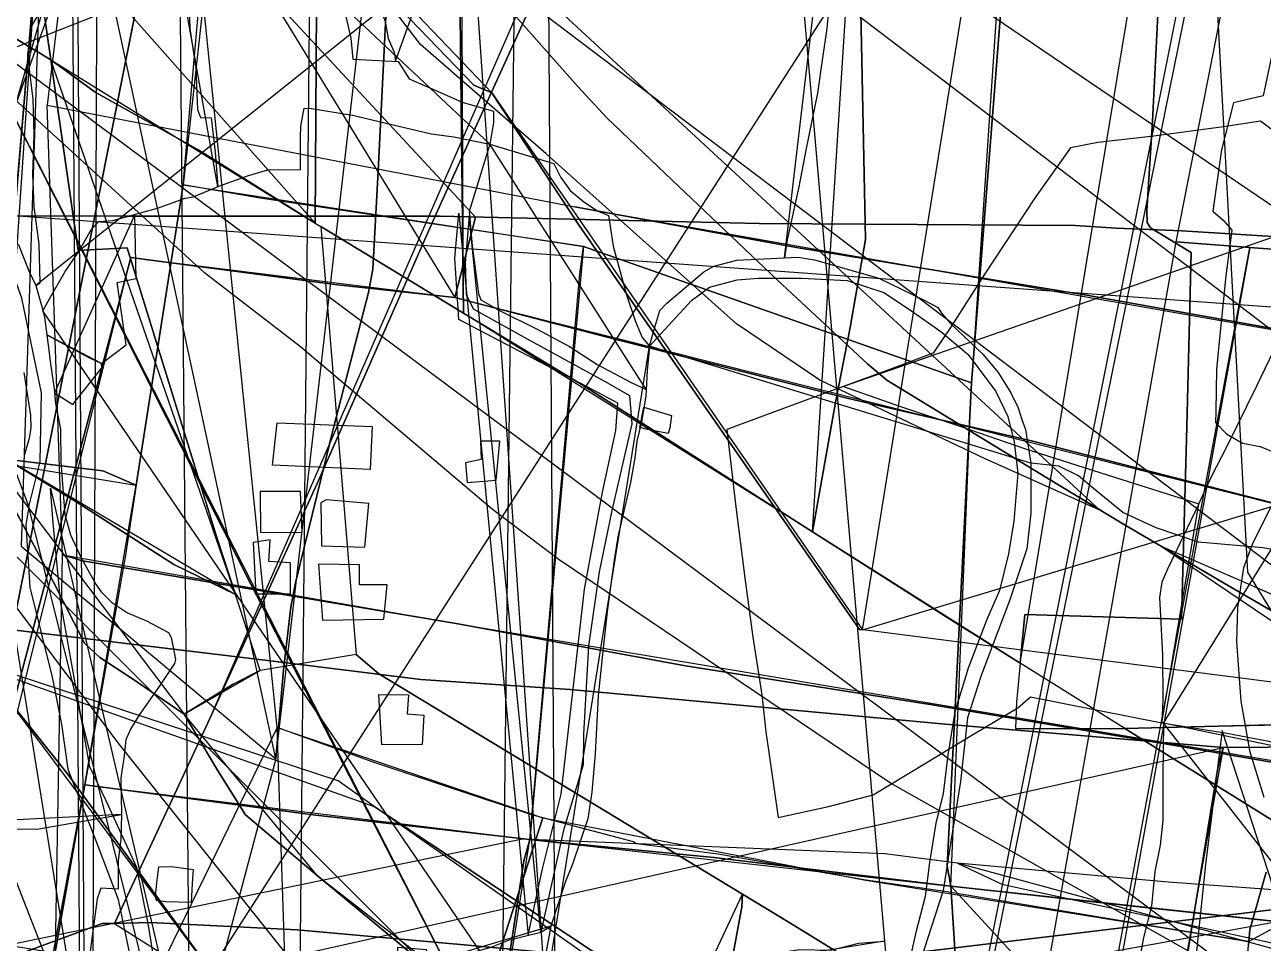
# Model space of a CAD drawing. Extents: x -6790 to 12600, y -1098 to 2171.
# Drawn here: x 68.4 to 160.3, y 498.4 to 566.5 of the extents above; entities that cross this region are included whole.
import ezdxf

# ---------------------------------------------------------------- set-up
doc = ezdxf.new("R2010")
doc.units = 0

msp = doc.modelspace()

# ---------------------------------------------------------------- linework, layer by layer
for points in [[(512.136, 280.615), (448.563, 287.803), (344.256, 372.979), (267.002, 377.504), (237.609, 399.76), (235.722, 401.947), (199.06, 461.44), (175.363, 499.307), (159.143, 525.878), (153.972, 622.113), (242.746, 662.943), (450.741, 620.082), (468.205, 616.512), (512.824, 619.789), (512.136, 280.615)], [(106.837, 634.008), (110.305, 95.456), (826.135, 101.618), (106.837, 634.008)], [(60.936, 463.328), (66.153, 582.946), (166.82, 628.045), (169.155, 628.397), (157.917, 571.286), (153.805, 550.386), (141.536, 480.899), (137.891, 481.045), (137.011, 481.127), (106.093, 484.032), (103.201, 484.193), (101.853, 484.205), (95.432, 484.823), (92.997, 485.091), (91.186, 484.586), (66.69, 489.247), (63.878, 477.034), (60.936, 463.328)], [(60.936, 463.328), (66.153, 582.946), (166.82, 628.045), (60.936, 463.328)], [(166.82, 628.045), (154.697, 571.609), (139.581, 495.979), (137.011, 481.127), (166.82, 628.045)], [(75.07, 499.828), (81.999, 514.706), (90.101, 532.461), (98.926, 552.457), (108.338, 573.143), (108.056, 574.505), (108.455, 601.718), (108.581, 608.2), (108.718, 624.207), (72.467, 609.599), (70.469, 585.566), (68.383, 561.036), (66.398, 537.698), (65.09, 521.34), (63.759, 509.148), (62.802, 495.641), (74.141, 499.806), (75.07, 499.828)], [(176.799, 621.354), (124.503, 587.195), (132.295, 497.385), (161.335, 500.87), (161.789, 393.97), (162.139, 309.203), (180.292, 307.508), (183.861, 307.442), (194.41, 309.318), (208.589, 311.94), (207.26, 348.47), (204.83, 421.273), (202.567, 495.926), (172.831, 504.27), (174.373, 546.426), (176.799, 621.354)], [(71.604, 620.785), (72.084, 605.781), (75.379, 89.638), (71.604, 620.785)], [(105.33, 620.195), (98.921, 88.385), (790.984, 84.911), (794.806, 617.099), (105.33, 620.195)], [(58.533, 535.282), (58.533, 585.144), (86.529, 612.538), (58.533, 535.282)], [(86.529, 612.538), (58.533, 585.144), (58.533, 535.282), (74.199, 533.389), (76.683, 532.342), (80.159, 554.608), (82.43, 580.486), (82.699, 586.732), (86.529, 612.538)], [(80.159, 554.608), (82.43, 580.486), (82.699, 586.732), (86.529, 612.538), (80.159, 554.608)], [(80.159, 554.608), (82.43, 580.486), (82.699, 586.732), (86.529, 612.538), (142.459, 596.462), (141.125, 571.346), (138.65, 539.924), (109.852, 550.044), (85.874, 553.636), (80.159, 554.608)], [(138.65, 539.924), (141.125, 571.346), (142.459, 596.462), (291.488, 612.314), (289.796, 578.707), (288.085, 555.904), (286.14, 526.628), (285.094, 508.755), (285.13, 508.329), (263.074, 506.946), (238.604, 505.413), (226.564, 504.588), (211.68, 503.743), (193.661, 502.588), (188.383, 502.135), (170.03, 499.473), (166.771, 499.374), (150.608, 501.099), (137.104, 502.592), (136.855, 504.08), (138.65, 539.924)], [(130.567, 521.611), (144.151, 606.058), (118.232, 610.187), (105.955, 611.486), (105.129, 611.604), (93.716, 571.221), (95.646, 568.333), (101.73, 562.018), (103.07, 561.438), (109.549, 551.589), (130.342, 521.638), (130.567, 521.611)], [(62.802, 495.641), (63.759, 509.148), (65.09, 521.34), (66.398, 537.698), (68.383, 561.036), (70.469, 585.566), (72.467, 609.599), (62.802, 495.641)], [(56.577, 521.905), (77.784, 595.539), (74.61, 599.193), (74.639, 608.172), (56.577, 521.905)], [(79.554, 608.243), (82.482, 284.447), (81.901, 110.821), (776.199, 114.155), (808.139, 114.286), (79.554, 608.243)], [(100.707, 599.727), (100.749, 607.167), (71.937, 603.08), (65.84, 601.911), (67.447, 586.549), (68.292, 578.172), (68.621, 575.887), (79.307, 576.227), (91.518, 576.964), (90.08, 571.911), (89.95, 551.771), (90.378, 551.512), (100.963, 545.1), (100.861, 554.004), (100.585, 578.21), (100.707, 599.727)], [(144.151, 606.058), (145.473, 605.518), (151.092, 599.035), (157.13, 591.615), (165.633, 585.332), (180.078, 574.32), (180.523, 574.208), (194.077, 571.801), (214.989, 568.003), (227.373, 565.924), (229.424, 565.656), (227.444, 550.796), (223.328, 550.534), (197.14, 548.458), (174.16, 546.872), (167.344, 516.897), (130.793, 521.584), (130.567, 521.611), (144.151, 606.058)], [(89.841, 599.426), (785.719, 589.09), (779.969, 92.069), (740.844, 91.654), (728.89, 91.746), (723.878, 92.07), (717.289, 92.524), (682.898, 93.323), (432.673, 95.452), (307.102, 97.514), (213.558, 98.725), (136.901, 99.682), (84.957, 100.385), (89.841, 599.426)], [(130.16, 580.75), (107.367, 580.044), (106.928, 599.948), (100.707, 599.727), (100.585, 578.21), (100.861, 554.004), (100.963, 545.1), (109.678, 539.822), (126.845, 528.882), (128.565, 538.476), (129.644, 544.019), (130.794, 550.555), (130.16, 580.75)], [(100.707, 599.727), (100.585, 578.21), (100.861, 554.004), (100.963, 545.1), (100.707, 599.727)], [(153.896, 593.803), (153.446, 586.552), (152.075, 559.341), (151.66, 552.682), (151.678, 551.81), (151.92, 551.43), (154.953, 549.602), (154.637, 536.669), (154.223, 522.386), (142.602, 522.74), (142.255, 519.138), (136.694, 522.606), (126.845, 528.882), (128.565, 538.476), (129.644, 544.019), (130.794, 550.555), (130.16, 580.75), (129.666, 598.947), (153.896, 593.803)], [(138.65, 539.924), (141.125, 571.346), (142.459, 596.462), (138.65, 539.924)], [(148.172, 530.491), (139.668, 534.298), (127.407, 540.126), (121.22, 544.307), (107.09, 556.904), (97.755, 565.031), (94.086, 569.853), (86.957, 581.333), (80.667, 591.24), (77.784, 595.539), (148.172, 530.491)], [(181.132, 591.966), (180.8, 584.473), (180.159, 551.151), (172.138, 550.007), (171.958, 548.471), (170.776, 514.716), (162.915, 514.607), (150.032, 514.29), (142.255, 519.138), (142.602, 522.74), (154.223, 522.386), (154.637, 536.669), (154.953, 549.602), (151.92, 551.43), (151.678, 551.81), (151.66, 552.682), (152.075, 559.341), (153.446, 586.552), (153.896, 593.803), (154.964, 596.259), (181.132, 591.966)], [(100.327, 546.25), (91.616, 547.184), (76.272, 549.22), (65.594, 508.717), (60.299, 485.335), (48.152, 559.628), (63.696, 594.18), (73.207, 583.842), (86.582, 568.692), (101.841, 552.221), (100.327, 546.25)], [(71.88, 94.001), (800.518, 88.913), (801.871, 586.617), (73.828, 591.855), (71.88, 94.001)], [(71.88, 94.001), (800.518, 88.913), (801.871, 586.617), (73.828, 591.855), (71.88, 94.001)], [(97.67, 591.945), (792.056, 585.549), (784.52, 85.891), (784.405, 69.632), (97.67, 591.945)], [(129.732, 591.319), (130.486, 588.054), (130.622, 586.749), (130.671, 583.312), (131.051, 580.238), (131.156, 579.385), (131.197, 577.14), (130.75, 574.161), (129.289, 572.164), (129.182, 570.09), (128.19, 569.225), (127.927, 566.218), (127.605, 564.026), (127.233, 561.426), (126.373, 557.308), (125.844, 554.467), (124.978, 550.534), (124.773, 549.195), (129.732, 591.319)], [(70.158, 590.547), (68.142, 527.806), (87.039, 512.027), (70.158, 590.547)], [(95.585, 586.233), (70.158, 590.547), (68.142, 527.806), (87.039, 512.027), (87.602, 518.639), (88.156, 523.276), (88.497, 525.092), (91.345, 536.676), (92.584, 541.462), (93.919, 546.619), (94.219, 548.367), (94.619, 555.632), (95.44, 572.092), (95.585, 586.233)], [(105.007, 589.057), (104.682, 586.455), (104.236, 585.463), (102.783, 584.187), (100.922, 582.353), (98.054, 579.894), (96.069, 577.838), (93.226, 573.582), (92.716, 572.819), (92.93, 570.637), (94.589, 568.192), (95.142, 566.749), (95.374, 565.464), (95.811, 564.461), (95.914, 563.779), (105.007, 589.057)], [(70.47, 588.918), (58.289, 532.434), (65.103, 509.698), (70.47, 588.918)], [(80.264, 585.735), (70.47, 588.918), (58.289, 532.434), (65.103, 509.698), (80.264, 585.735)], [(101.748, 492.743), (101.171, 493.862), (85.173, 524.989), (65.454, 563.926), (124.503, 587.195), (132.295, 497.385), (118.541, 495.436), (101.748, 492.743)], [(153.446, 586.552), (152.075, 559.341), (151.66, 552.682), (151.678, 551.81), (151.92, 551.43), (154.953, 549.602), (154.637, 536.669), (154.223, 522.386), (142.602, 522.74), (142.255, 519.138), (153.446, 586.552)], [(95.585, 586.233), (95.44, 572.092), (94.619, 555.632), (94.219, 548.367), (93.919, 546.619), (92.584, 541.462), (91.345, 536.676), (88.497, 525.092), (88.156, 523.276), (87.602, 518.639), (87.039, 512.027), (95.585, 586.233)], [(70.346, 563.889), (68.621, 575.887), (55.024, 575.455), (52.638, 575.42), (51.043, 583.449), (51.942, 575.017), (58.207, 571.468), (65.307, 566.94), (70.346, 563.889)], [(130.16, 580.75), (130.794, 550.555), (129.644, 544.019), (128.565, 538.476), (126.845, 528.882), (130.16, 580.75)], [(89.95, 551.771), (90.08, 571.911), (91.518, 576.964), (79.307, 576.227), (68.621, 575.887), (89.95, 551.771)], [(89.95, 551.771), (90.08, 571.911), (91.518, 576.964), (79.307, 576.227), (68.621, 575.887), (70.346, 563.889), (73.618, 561.493), (81.317, 557.187), (89.95, 551.771)], [(70.346, 563.889), (65.307, 566.94), (58.207, 571.468), (51.942, 575.017), (70.346, 563.889)], [(54.391, 552.036), (57.165, 547.889), (60.308, 544.508), (61.999, 541.127), (65.005, 535.504), (72.278, 531.066), (79.46, 526.454), (84.038, 524.217), (82.628, 528.535), (75.998, 549.946), (72.379, 549.743), (70.721, 561.277), (70.346, 563.889), (65.307, 566.94), (58.207, 571.468), (51.942, 575.017), (54.391, 552.036)], [(81.999, 514.706), (90.101, 532.461), (98.926, 552.457), (108.338, 573.143), (108.056, 574.505), (81.999, 514.706)], [(86.341, 573.214), (86.684, 572.383), (87.789, 570.534), (88.726, 569.575), (91.783, 568.176), (92.222, 567.09), (92.587, 565.497), (92.735, 563.948), (96.103, 563.769), (96.93, 562.484), (99.087, 561.534), (100.851, 560.757), (103.195, 560.08), (103.181, 559.203), (102.911, 557.627), (86.341, 573.214)], [(186.783, 506.851), (186.408, 507.136), (182.025, 510.312), (177.833, 512.97), (172.764, 515.965), (161.896, 522.436), (157.645, 524.919), (149.918, 529.434), (144.25, 532.866), (132.373, 540.129), (130.928, 541.327), (124.253, 547.535), (115.928, 555.455), (111.58, 559.591), (109.417, 561.943), (100.105, 572.466), (186.783, 506.851)], [(218.431, 451.321), (187.285, 476.866), (163.747, 492.683), (132.638, 510.224), (108.05, 526.791), (103.103, 530.539), (88.86, 542.607), (81.739, 548.08), (62.698, 565.471), (56.027, 572.367), (218.431, 451.321)], [(79.818, 570.941), (80.295, 569.479), (80.6, 567.688), (80.661, 566.216), (81.105, 563.234), (81.228, 560.204), (81.448, 559.618), (82.243, 559.589), (82.524, 557.036), (82.728, 554.469), (79.818, 570.941)], [(93.716, 571.221), (95.646, 568.333), (101.73, 562.018), (103.07, 561.438), (93.716, 571.221)], [(162.836, 569.304), (157.917, 571.286), (153.805, 550.386), (159.311, 549.968), (184.424, 548.058), (214.602, 545.997), (221.709, 545.589), (162.836, 569.304)], [(100.327, 546.25), (101.841, 552.221), (86.582, 568.692), (100.327, 546.25)], [(68.713, 530.715), (69.561, 534.09), (69.641, 539.181), (68.196, 546.216), (66.711, 550.345), (64.183, 555.452), (61.415, 559.861), (58.325, 563.679), (54.941, 567.246), (68.713, 530.715)], [(65.454, 563.926), (85.173, 524.989), (101.171, 493.862), (101.748, 492.743), (65.454, 563.926)], [(89.95, 551.771), (81.317, 557.187), (73.618, 561.493), (70.346, 563.889), (89.95, 551.771)], [(70.346, 563.889), (70.721, 561.277), (72.379, 549.743), (75.998, 549.946), (82.628, 528.535), (84.038, 524.217), (70.346, 563.889)], [(93.005, 519.775), (85.875, 518.59), (84.038, 524.217), (82.628, 528.535), (75.998, 549.946), (72.379, 549.743), (70.721, 561.277), (70.346, 563.889), (73.618, 561.493), (81.317, 557.187), (89.95, 551.771), (90.378, 551.512), (93.005, 519.775)], [(130.567, 521.611), (130.342, 521.638), (109.549, 551.589), (103.07, 561.438), (130.567, 521.611)], [(102.911, 557.627), (101.369, 552.647), (101.605, 550.09), (102.078, 546.55), (102.234, 546.083), (103.632, 545.296), (106.413, 543.898), (108.815, 542.609), (110.936, 541.262), (113.395, 539.952), (114.506, 539.433), (102.911, 557.627)], [(80.159, 554.608), (76.683, 532.342), (75.849, 527), (72.858, 510.112), (89.992, 507.85), (105.871, 506.045), (109.597, 547.99), (109.852, 550.044), (85.874, 553.636), (80.159, 554.608)], [(109.852, 550.044), (85.874, 553.636), (80.159, 554.608), (109.852, 550.044)], [(234.106, 540.248), (233.334, 540.657), (230.731, 541.371), (222.138, 543.467), (205.172, 548.117), (203.907, 548.331), (169.724, 550.235), (162.61, 550.671), (154.262, 551.196), (149.38, 551.411), (146.34, 551.6), (122.898, 551.739), (99.216, 552.282), (75.823, 552.298), (63.957, 552.306), (59.407, 552.616), (54.603, 553.29), (234.106, 540.248)], [(129.159, 539.66), (133.444, 538.143), (137.854, 536.689), (142.569, 535.05), (149.252, 532.937), (155.506, 530.96), (156.514, 533.081), (157.58, 535.138), (159.835, 539.755), (161.364, 542.888), (162.304, 544.645), (162.866, 545.216), (165.632, 549.478), (167.329, 552.01), (168.08, 553.174), (129.159, 539.66)], [(70.612, 539.19), (71.98, 538.323), (74.115, 541.027), (74.101, 541.349), (75.929, 542.737), (75.272, 547.378), (76.661, 547.662), (76.562, 552.414), (70.612, 539.19)], [(105.762, 498.947), (106.808, 503.868), (108.199, 509.401), (108.847, 515.045), (109.93, 524.621), (111.261, 531.823), (112.249, 536.387), (112.403, 538.423), (110.175, 539.599), (100.608, 544.626), (100.327, 549.178), (100.611, 552.521), (105.762, 498.947)], [(101.374, 552.309), (101.085, 548.82), (101.162, 546.466), (101.685, 545.42), (105.912, 543.066), (111.631, 539.915), (113.272, 538.989), (113.445, 536.879), (111.959, 530.466), (111.012, 525.903), (110.24, 520.386), (109.872, 513.853), (109.833, 511.59), (108.385, 506.748), (106.691, 499.174), (101.374, 552.309)], [(271.395, 524.453), (270.971, 525.029), (248.374, 528.764), (222.229, 533.35), (195.689, 537.936), (170.664, 542.231), (147.32, 546.402), (125.656, 549.971), (109.222, 552.98), (271.395, 524.453)], [(271.395, 524.453), (270.971, 525.029), (248.374, 528.764), (222.229, 533.35), (195.689, 537.936), (170.664, 542.231), (147.32, 546.402), (125.656, 549.971), (109.222, 552.98), (271.395, 524.453)], [(93.005, 519.775), (94.669, 518.336), (121.656, 502), (125.049, 499.946), (140.98, 490.142), (153.176, 482.636), (169.066, 472.94), (169.362, 472.76), (193.272, 458.174), (211.389, 446.437), (214.101, 473.89), (206.857, 478.432), (173.312, 500.229), (170.96, 501.243), (170.251, 501.685), (150.032, 514.29), (142.255, 519.138), (136.694, 522.606), (126.845, 528.882), (109.678, 539.822), (100.963, 545.1), (90.378, 551.512), (93.005, 519.775)], [(227.444, 550.796), (223.328, 550.534), (197.14, 548.458), (174.16, 546.872), (167.344, 516.897), (130.793, 521.584), (130.567, 521.611), (227.444, 550.796)], [(105.871, 506.045), (109.597, 547.99), (109.852, 550.044), (105.871, 506.045)], [(138.65, 539.924), (136.855, 504.08), (137.104, 502.592), (119.519, 504.715), (105.871, 506.045), (109.597, 547.99), (109.852, 550.044), (138.65, 539.924)], [(159.311, 549.968), (153.805, 550.386), (141.536, 480.899), (132.241, 428.257), (136.758, 429.073), (144.348, 427.381), (183.178, 420.48), (210.71, 415.366), (211.12, 421.724), (213.872, 454.825), (215.5, 474.4), (217.759, 500.367), (220.291, 529.974), (221.675, 544.459), (221.709, 545.589), (214.602, 545.997), (184.424, 548.058), (159.311, 549.968)], [(159.311, 549.968), (148.913, 492.468), (141.474, 454.224), (136.758, 429.073), (159.311, 549.968)], [(221.709, 545.589), (214.602, 545.997), (184.424, 548.058), (159.311, 549.968), (221.709, 545.589)], [(76.272, 549.22), (65.594, 508.717), (60.299, 485.335), (76.272, 549.22)], [(76.272, 549.22), (91.616, 547.184), (100.327, 546.25), (111.525, 543.35), (129.626, 538.73), (143.198, 535.595), (158.764, 531.597), (169.304, 528.894), (166.223, 513.872), (160.644, 485.842), (156.439, 464.098), (155.084, 457.302), (145.921, 458.619), (143.266, 446.497), (134.617, 448.744), (118.429, 452.566), (104.702, 456.228), (89.594, 459.53), (60.299, 485.335), (65.594, 508.717), (76.272, 549.22)], [(100.327, 546.25), (91.616, 547.184), (76.272, 549.22), (100.327, 546.25)], [(114.747, 542.651), (115.087, 543.799), (115.525, 545.28), (116.035, 545.845), (118.788, 548.167), (119.523, 548.569), (121.248, 549.018), (125.774, 549.245), (126.988, 549.041), (131.776, 547.697), (135.195, 546.043), (136.159, 545.508), (136.446, 545.07), (137.123, 544.307), (139.48, 542.044), (140.617, 540.688), (141.572, 539.172), (142.107, 538.063), (142.393, 537.214), (142.644, 536.468), (143.054, 533.967), (114.747, 542.651)], [(169.304, 528.894), (158.764, 531.597), (143.198, 535.595), (129.626, 538.73), (111.525, 543.35), (100.327, 546.25), (169.304, 528.894)], [(100.963, 545.1), (109.678, 539.822), (126.845, 528.882), (100.963, 545.1)], [(70.043, 543.476), (73.15, 541.813), (74.101, 541.349), (70.043, 543.476)], [(138.65, 539.924), (136.855, 504.08), (137.104, 502.592), (138.65, 539.924)], [(114.342, 538.128), (116.393, 537.503), (116.256, 536.581), (116.143, 536.157), (114.617, 536.465), (114.049, 536.602), (114.342, 538.128)], [(87.131, 536.952), (94.176, 536.683), (94.042, 533.487), (86.796, 533.823), (87.131, 536.952)], [(58.533, 535.282), (74.199, 533.389), (76.683, 532.342), (75.849, 527), (72.858, 510.112), (68.978, 488.205), (67.092, 479.357), (56.001, 504.151), (58.533, 535.282)], [(76.683, 532.342), (74.199, 533.389), (58.533, 535.282), (76.683, 532.342)], [(84.038, 524.217), (79.46, 526.454), (72.278, 531.066), (65.005, 535.504), (84.038, 524.217)], [(80.224, 515.335), (76.321, 518.014), (73.965, 519.543), (72.85, 520.622), (70.548, 525.136), (65.548, 534.488), (65.005, 535.504), (80.224, 515.335)], [(85.875, 518.59), (84.038, 524.217), (79.46, 526.454), (72.278, 531.066), (65.005, 535.504), (65.548, 534.488), (70.548, 525.136), (72.85, 520.622), (73.965, 519.543), (76.321, 518.014), (80.224, 515.335), (83.857, 517.565), (85.875, 518.59)], [(101.111, 533.987), (101.225, 532.523), (103.373, 532.694), (103.643, 535.608), (102.221, 535.608), (102.263, 534.243), (101.111, 533.987)], [(79.781, 491.425), (78.331, 495.15), (77.56, 499.82), (76.727, 503.982), (74.444, 508.916), (73.239, 511.427), (72.067, 518.057), (71.048, 523.748), (70.524, 529.545), (70.308, 532.104), (79.781, 491.425)], [(76.683, 532.342), (75.849, 527), (72.858, 510.112), (76.683, 532.342)], [(85.879, 531.872), (85.901, 528.855), (88.988, 528.832), (88.876, 531.872), (85.879, 531.872)], [(90.374, 531.022), (90.419, 527.826), (93.64, 527.737), (93.93, 530.978), (90.769, 531.246), (90.374, 531.022)], [(68.713, 530.715), (68.483, 529.392), (68.792, 524.757), (70.428, 518.089), (71.137, 514.605), (71.6, 511.275), (73.7, 505.902), (75.336, 501.608), (76.477, 496.12), (77.93, 492.437), (78.512, 491.409), (68.713, 530.715)], [(155.506, 530.96), (153.18, 526.095), (152.782, 525.138), (152.592, 523.994), (152.811, 519.748), (152.849, 516.426), (152.769, 514.714), (155.506, 530.96)], [(126.845, 528.882), (136.694, 522.606), (142.255, 519.138), (126.845, 528.882)], [(85.343, 528.083), (85.54, 524.268), (88.118, 524.282), (88.118, 526.577), (86.512, 526.661), (86.611, 528.28), (85.343, 528.083)], [(235.194, 472.135), (206.731, 495.605), (195.308, 505.586), (190.025, 509.988), (187.694, 511.49), (176.688, 516.903), (164.62, 522.626), (157.835, 525.579), (152.792, 527.755), (235.194, 472.135)], [(100.412, 522.073), (72.685, 526.718), (71.198, 527.175), (100.412, 522.073)], [(100.412, 522.073), (72.685, 526.718), (71.198, 527.175), (100.412, 522.073)], [(90.208, 526.482), (90.501, 522.315), (95.054, 522.405), (95.302, 524.95), (93.251, 524.95), (93.251, 526.414), (90.208, 526.482)], [(258.516, 495.531), (241.355, 498.374), (217.254, 502.262), (194.322, 506.134), (171.128, 510.04), (154.038, 512.97), (135.587, 516.057), (117.433, 518.934), (100.412, 522.073), (258.516, 495.531)], [(258.516, 495.531), (241.355, 498.374), (217.254, 502.262), (194.322, 506.134), (171.128, 510.04), (154.038, 512.97), (135.587, 516.057), (117.433, 518.934), (100.412, 522.073), (258.516, 495.531)], [(94.324, 508.501), (91.647, 510.388), (56.577, 521.905), (94.324, 508.501)], [(59.362, 490.912), (65.477, 521.806), (66.451, 521.729), (86.84, 519.267), (97.791, 517.908), (108.87, 517.164), (136.722, 514.599), (157.325, 512.882), (156.934, 511.358), (154.433, 496.039), (154.004, 492.952), (152.206, 482.901), (145.89, 449.45), (142.739, 430.267), (120.526, 435.514), (91.423, 443.375), (84.703, 445.316), (64.69, 392.718), (59.043, 380.483), (59.362, 490.912)], [(157.325, 512.882), (136.722, 514.599), (108.87, 517.164), (97.791, 517.908), (86.84, 519.267), (66.451, 521.729), (65.477, 521.806), (59.362, 490.912), (157.325, 512.882)], [(90.093, 503.376), (99.535, 495.57), (113.731, 485.029), (118.704, 485.321), (121.605, 501.046), (121.656, 502), (94.669, 518.336), (93.005, 519.775), (85.875, 518.59), (83.857, 517.565), (80.224, 515.335), (82.714, 511.187), (84.785, 507.883), (90.093, 503.376)], [(85.875, 518.59), (83.857, 517.565), (80.224, 515.335), (85.875, 518.59)], [(142.255, 519.138), (141.975, 516.228), (141.92, 514.293), (149.618, 514.28), (150.032, 514.29), (142.255, 519.138)], [(53.557, 488.84), (52.064, 514.912), (57.972, 515.923), (66.4, 517.376), (71.578, 510.914), (83.904, 494.004), (84.906, 492.67), (57.595, 489.236), (53.557, 488.84)], [(84.906, 492.67), (83.904, 494.004), (71.578, 510.914), (66.4, 517.376), (84.906, 492.67)], [(94.682, 516.816), (96.866, 516.773), (96.779, 515.366), (98.015, 515.28), (97.886, 513.098), (94.898, 513.069), (94.682, 516.816)], [(80.224, 515.335), (82.714, 511.187), (84.785, 507.883), (90.093, 503.376), (80.224, 515.335)], [(150.032, 514.29), (162.915, 514.607), (170.776, 514.716), (150.032, 514.29)], [(170.776, 514.716), (162.915, 514.607), (150.032, 514.29), (170.251, 501.685), (170.776, 514.716)], [(152.769, 514.714), (157.596, 513.93), (162.261, 513.037), (162.786, 512.636), (152.769, 514.714)], [(87.144, 514.346), (69.428, 477.982), (89.183, 453.093), (87.144, 514.346)], [(106.841, 507.663), (105.946, 507.901), (94.253, 511.781), (87.144, 514.346), (69.428, 477.982), (89.183, 453.093), (94.458, 469.395), (100.51, 488.098), (106.841, 507.663)], [(106.841, 507.663), (105.946, 507.901), (94.253, 511.781), (87.144, 514.346), (106.841, 507.663)], [(200.739, 513.116), (190.892, 513.116), (157.325, 512.882), (156.934, 511.358), (154.433, 496.039), (154.004, 492.952), (152.206, 482.901), (145.89, 449.45), (142.739, 430.267), (126.607, 362.822), (121.776, 342.178), (122.458, 342.178), (139.269, 341.306), (158.524, 340.509), (171.331, 339.911), (177.044, 366.538), (180.633, 387.376), (185.01, 416.906), (193.74, 468.837), (200.739, 513.116)], [(142.739, 430.267), (145.89, 449.45), (152.206, 482.901), (154.004, 492.952), (154.433, 496.039), (156.934, 511.358), (157.325, 512.882), (142.739, 430.267)], [(157.325, 512.882), (190.892, 513.116), (200.739, 513.116), (157.325, 512.882)], [(72.858, 510.112), (68.978, 488.205), (67.092, 479.357), (72.858, 510.112)], [(67.092, 479.357), (68.978, 488.205), (72.858, 510.112), (89.992, 507.85), (105.871, 506.045), (105.424, 504.459), (101.15, 476.284), (101.001, 475.25), (99.298, 475.436), (71.897, 479.268), (67.092, 479.357)], [(105.871, 506.045), (89.992, 507.85), (72.858, 510.112), (105.871, 506.045)], [(94.324, 508.501), (121.158, 490.724), (129.415, 485.106), (132.74, 483.37), (149.947, 473.772), (165.636, 464.116), (175.946, 456.951), (181.989, 452.752), (188.58, 448.172), (191.858, 444.775), (202.267, 432.899), (94.324, 508.501)], [(55.187, 506.87), (65.646, 506.864), (69.297, 506.825), (75.583, 507.902), (55.187, 506.87)], [(106.841, 507.663), (100.51, 488.098), (94.458, 469.395), (89.183, 453.093), (106.841, 507.663)], [(130.661, 503.044), (119.853, 504.958), (113.798, 505.726), (113.564, 505.87), (106.841, 507.663), (130.661, 503.044)], [(105.871, 506.045), (105.424, 504.459), (101.15, 476.284), (101.001, 475.25), (105.871, 506.045)], [(137.104, 502.592), (119.519, 504.715), (105.871, 506.045), (137.104, 502.592)], [(78.341, 504.015), (79.311, 504.053), (80.897, 503.816), (80.835, 502.782), (80.749, 501.374), (78.855, 501.421), (78.169, 501.531), (78.105, 501.808), (78.215, 502.834), (78.341, 504.015)], [(137.608, 504.289), (140.911, 502.727), (175.869, 495.138), (188.503, 492.395), (204.971, 487.369), (235.567, 478.973), (264.638, 470.996), (294.2, 462.473), (320.523, 455.123), (343.859, 448.37), (349.595, 446.786), (356.258, 444.844), (358.932, 444.221), (137.608, 504.289)], [(113.731, 485.029), (99.535, 495.57), (90.093, 503.376), (113.731, 485.029)], [(159.221, 498.493), (152.862, 499.502), (136.663, 502.198), (130.661, 503.044), (159.221, 498.493)], [(147.885, 458.605), (149.247, 468.183), (142.913, 469.049), (140.048, 469.339), (139.973, 469.822), (140.98, 490.142), (125.049, 499.946), (121.656, 502), (121.605, 501.046), (118.704, 485.321), (113.731, 485.029), (113.564, 483.553), (112.97, 481.288), (112.929, 479.647), (117.015, 467.407), (118.729, 462.269), (119.107, 461.743), (123.171, 461.202), (129.828, 460.526), (140.641, 459.428), (147.885, 458.605)], [(121.656, 502), (121.605, 501.046), (118.704, 485.321), (113.731, 485.029), (121.656, 502)], [(121.656, 502), (125.049, 499.946), (140.98, 490.142), (121.656, 502)], [(174.133, 502.292), (173.561, 500.233), (171.669, 493.689), (171.012, 492.493), (169.13, 489.327), (167.682, 486.838), (148.727, 490.358), (134.178, 492.895), (128.403, 493.992), (174.133, 502.292)], [(137.104, 502.592), (150.608, 501.099), (166.771, 499.374), (137.104, 502.592)], [(165.945, 471.247), (151.625, 472.054), (139.283, 472.417), (137.807, 491.687), (137.104, 502.592), (165.945, 471.247)], [(166.771, 499.374), (165.945, 471.247), (151.625, 472.054), (139.283, 472.417), (137.807, 491.687), (137.104, 502.592), (150.608, 501.099), (166.771, 499.374)], [(132.295, 497.385), (118.541, 495.436), (101.748, 492.743), (111.924, 472.988), (140.765, 416.179), (120.655, 368.635), (109.886, 342.573), (109.67, 341.557), (124.451, 327.351), (124.704, 327.116), (140.85, 312.116), (141.243, 311.587), (154.804, 309.887), (162.139, 309.203), (161.789, 393.97), (161.335, 500.87), (132.295, 497.385)], [(132.295, 497.385), (161.335, 500.87), (161.789, 393.97), (162.139, 309.203), (132.295, 497.385)], [(164.765, 443.087), (164.718, 443.312), (158.752, 456.764), (155.798, 463.298), (151.902, 472.087), (150.904, 474.241), (145.709, 479.547), (138.123, 486.911), (137.03, 488.163), (135.225, 488.638), (120.512, 494.149), (115.269, 496.208), (111.136, 497.475), (109.219, 497.475), (101.269, 498.22), (88.625, 499.359), (77.717, 499.889), (75.07, 499.828), (164.765, 443.087)], [(80.211, 491.43), (80.145, 495.347), (80.639, 495.449), (83.266, 495.428), (86.646, 495.448), (87.614, 495.454), (87.599, 495.908), (89.053, 495.688), (90.738, 495.137), (93.737, 494.895), (95.82, 494.523), (96.006, 494.592), (96.103, 495.915), (96.083, 498.056), (98.193, 497.884), (98.338, 497.236), (98.505, 497.16), (100.926, 497.498), (103.021, 498.05), (104.38, 498.609), (106.691, 499.174), (107.437, 499.63), (80.211, 491.43)], [(101.341, 493.533), (115.16, 496.221), (125.876, 497.882), (128.186, 497.842), (130.272, 498.348), (132.197, 498.515), (101.341, 493.533)], [(157.683, 486.941), (157.77, 488.757), (158.486, 494.204), (159.042, 496.6), (159.221, 498.493), (157.683, 486.941)]]:
    msp.add_lwpolyline(points, close=True)
for points in [[(158.54, 618.457), (69.239, 547.148), (69.239, 547.148), (69.56, 547.335), (69.478, 550.22), (69.115, 552.978), (68.996, 555.408), (69.109, 558.307), (69.024, 560.962), (68.718, 563.598), (68.638, 564.287), (68.941, 566.405), (69.327, 567.075)], [(160.499, 503.616), (159.301, 499.342), (159.221, 498.493), (152.862, 499.502), (136.663, 502.198), (130.661, 503.044), (119.853, 504.958), (113.798, 505.726), (113.564, 505.87), (106.841, 507.663), (105.946, 507.901), (94.253, 511.781), (87.144, 514.346), (78.394, 600.127)], [(165.636, 464.116), (149.947, 473.772), (132.74, 483.37), (129.415, 485.106), (121.158, 490.724), (94.324, 508.501), (94.324, 508.501), (91.647, 510.388), (56.577, 521.905), (77.784, 595.539)], [(73.828, 591.855), (70.058, 560.526), (109.222, 552.98), (125.656, 549.971), (147.32, 546.402), (170.664, 542.231), (195.689, 537.936), (222.229, 533.35), (248.374, 528.764), (270.971, 525.029), (271.395, 524.453), (271.395, 524.453), (274.551, 534.857), (276.635, 542.338), (279.241, 551.92), (280.636, 556.476), (281.13, 558.821), (274.164, 560.159), (249.799, 564.29), (228.634, 568.023)], [(73.828, 591.855), (70.058, 560.526), (109.222, 552.98), (125.656, 549.971), (147.32, 546.402), (170.664, 542.231), (195.689, 537.936), (222.229, 533.35), (248.374, 528.764), (270.971, 525.029), (271.395, 524.453), (271.395, 524.453), (274.551, 534.857), (276.635, 542.338), (279.241, 551.92), (280.636, 556.476), (281.13, 558.821), (274.164, 560.159), (249.799, 564.29), (228.634, 568.023)], [(107.061, 494.46), (100.486, 589.989)], [(80.264, 585.735), (65.103, 509.698), (103.494, 411.266), (126.084, 404.554), (157.928, 399.411), (172.478, 397.108)], [(58.783, 583.073), (54.603, 553.29), (59.407, 552.616), (63.957, 552.306), (75.823, 552.298), (99.216, 552.282), (122.898, 551.739), (146.34, 551.6), (149.38, 551.411), (154.262, 551.196), (162.61, 550.671), (169.724, 550.235), (203.907, 548.331), (205.172, 548.117), (222.138, 543.467), (230.731, 541.371), (233.334, 540.657), (234.106, 540.248), (234.106, 540.248), (241.38, 565.73), (243.421, 573.366)], [(165.079, 555.613), (160.089, 559.334), (157.349, 558.927), (152.181, 558.236), (148.011, 557.762), (146.005, 557.36), (143.364, 553.667), (139.584, 547.926), (137.188, 544.182), (135.811, 542.124), (132.713, 540.954), (126.035, 538.523), (120.504, 536.466), (121.156, 530.722), (121.862, 525.255), (122.43, 521.047), (123.082, 516.788), (123.393, 514.033), (124.009, 509.757), (124.309, 507.676), (128.042, 508.497), (131.348, 509.362), (135.161, 511.658), (138.785, 513.867), (142.076, 515.814), (143.036, 516.624), (152.905, 514.687), (192.261, 578.162)], [(204.808, 577.244), (201.826, 557.835), (202.182, 551.87), (201.87, 549.845), (199.407, 543.275), (189.207, 513.834), (186.783, 506.851), (186.783, 506.851), (186.408, 507.136), (182.025, 510.312), (177.833, 512.97), (172.764, 515.965), (161.896, 522.436), (157.645, 524.919), (149.918, 529.434), (144.25, 532.866), (132.373, 540.129), (130.928, 541.327), (124.253, 547.535), (115.928, 555.455), (111.58, 559.591), (109.417, 561.943), (100.105, 572.466)], [(108.338, 573.143), (98.926, 552.457), (90.101, 532.461), (81.999, 514.706), (81.999, 514.706), (75.07, 499.828), (77.717, 499.889), (88.625, 499.359), (101.269, 498.22), (109.219, 497.475), (111.136, 497.475), (115.269, 496.208), (120.512, 494.149), (135.225, 488.638), (137.03, 488.163), (138.123, 486.911), (145.709, 479.547), (150.904, 474.241), (151.902, 472.087), (155.798, 463.298), (158.752, 456.764), (164.718, 443.312)], [(229.741, 572.72), (225.092, 559.805), (220.226, 545.69), (219.773, 545.238), (216.813, 544.209), (205.67, 540.96), (191.033, 536.262), (180.657, 532.978), (169.339, 529.066), (169.304, 528.894), (158.764, 531.597), (143.198, 535.595), (129.626, 538.73), (111.525, 543.35), (100.327, 546.25), (101.841, 552.221), (86.582, 568.692)], [(100.105, 572.466), (109.417, 561.943), (111.58, 559.591), (115.928, 555.455), (124.253, 547.535), (130.928, 541.327), (132.373, 540.129), (144.25, 532.866), (149.918, 529.434), (157.645, 524.919), (161.896, 522.436)], [(95.44, 572.092), (94.619, 555.632), (94.219, 548.367), (93.919, 546.619), (92.584, 541.462), (91.345, 536.676), (88.497, 525.092), (88.156, 523.276), (87.602, 518.639), (87.039, 512.027), (70.328, 449.279), (74.037, 457.219), (81.671, 475.212), (86.253, 486.248), (86.074, 486.892), (85.851, 496.116), (89.441, 496.131), (99.699, 495.455), (114.275, 494.759), (128.403, 493.992), (134.178, 492.895), (148.727, 490.358), (167.682, 486.838)], [(167.344, 516.897), (130.793, 521.584), (130.567, 521.611), (130.342, 521.638), (109.549, 551.589), (103.07, 561.438), (103.07, 561.438), (101.73, 562.018), (95.646, 568.333)], [(161.374, 566.355), (160.288, 561.211), (158.093, 560.709), (157.206, 557.216), (156.551, 552.658), (157.331, 551.989), (157.975, 551.251), (157.511, 547.853), (157.025, 542.97), (156.82, 540.907), (156.772, 537.819), (156.759, 536.994), (157.573, 536.149), (158.744, 535.453), (160.058, 535.209), (164.527, 533.372)], [(88.931, 362.646), (113.635, 389.817), (124.238, 400.808), (119.483, 409.028), (110.596, 424.992), (91.21, 459.61), (80.209, 479.448), (74.19, 489.694), (74.143, 490.037), (71.018, 491.503), (63.526, 494.833), (62.967, 495.285), (55.098, 520.336), (65.454, 563.926), (85.173, 524.989), (101.171, 493.862), (101.748, 492.743), (111.924, 472.988), (140.765, 416.179), (120.655, 368.635)], [(72.497, 491.494), (61.007, 562.561)], [(171.128, 510.04), (154.038, 512.97), (135.587, 516.057), (117.433, 518.934), (100.412, 522.073), (72.685, 526.718), (71.198, 527.175), (70.058, 560.526), (109.222, 552.98), (109.222, 552.98), (125.656, 549.971), (147.32, 546.402), (170.664, 542.231)], [(171.128, 510.04), (154.038, 512.97), (135.587, 516.057), (117.433, 518.934), (100.412, 522.073), (72.685, 526.718), (71.198, 527.175), (70.058, 560.526), (109.222, 552.98), (109.222, 552.98), (125.656, 549.971), (147.32, 546.402), (170.664, 542.231)], [(106.758, 491.049), (69.741, 545.278), (69.741, 545.278), (70.24, 546.155), (71.401, 548.192), (72.356, 549.599), (73.351, 551.319), (73.899, 551.883), (74.938, 551.973), (76.71, 552.455), (78.257, 552.875), (80.315, 553.614), (80.909, 553.731), (82.886, 554.533), (84.94, 555.287), (86.448, 555.728), (88.856, 555.763), (88.872, 558.098), (88.878, 558.978), (89.128, 560.312), (89.686, 560.283), (92.723, 559.771), (96.589, 558.868), (98.552, 558.409), (100.251, 558.164), (102.911, 557.627), (105.848, 556.744), (107.67, 556.196), (108.185, 555.162), (108.872, 554.188), (109.891, 553.349), (110.911, 552.691), (111.723, 552.33), (111.915, 551.044), (112.062, 550.061), (112.658, 547.883), (113.067, 546.391), (113.723, 544.478), (114.215, 543.283), (114.747, 542.651), (114.576, 540.833), (114.481, 538.941), (114.155, 537.042), (113.808, 535.606), (113.663, 534.356), (113.347, 532.533), (112.404, 528.503), (112.129, 526.764), (111.641, 523.172), (111.301, 520.013), (110.945, 516.71), (110.726, 512.401), (110.475, 509.558), (110.183, 507.588), (109.057, 504.218), (108.523, 502.943), (107.437, 499.63), (107.049, 497.496)], [(63.957, 552.306), (75.823, 552.298), (99.216, 552.282), (122.898, 551.739), (146.34, 551.6), (149.38, 551.411), (154.262, 551.196), (162.61, 550.671)], [(67.925, 550.235), (68.713, 548.233), (69.239, 547.148), (69.643, 545.662), (69.865, 544.793), (70.17, 542.542), (70.288, 541.497), (70.584, 539.475), (70.69, 538.402), (71.061, 536.491), (71.089, 534.068), (71.309, 531.09), (71.378, 530.152), (71.802, 528.642), (72.592, 526.953), (73.706, 524.938), (74.063, 524.409), (74.835, 523.661), (76.018, 522.871), (77.437, 522.279), (79.078, 521.414), (79.265, 521.043), (79.496, 519.912), (79.601, 519.397), (79.524, 519.114), (78.429, 517.466), (76.913, 515.312), (76.252, 514.244), (75.904, 513.441), (75.751, 512.065), (75.687, 511.615), (75.539, 510.586), (75.583, 507.902), (75.534, 506.08), (75.344, 504.468), (75.326, 502.375), (74.04, 502.435), (73.785, 501.653), (73.266, 497.775)], [(107.097, 495.018), (114.747, 542.651), (114.747, 542.651), (117.88, 546.032), (119.215, 547.012), (121.251, 547.569), (122.849, 547.688), (126.032, 547.692), (129.419, 547.524), (132.138, 546.623), (134.13, 545.32), (136.383, 543.737), (138.39, 542.026), (140.463, 539.277), (141.345, 537.417), (141.819, 535.526), (142.089, 533.224), (141.797, 529.653), (141.382, 527.23), (140.735, 524.514), (139.783, 522.376), (138.395, 518.758), (137.418, 515.513), (136.89, 512.311), (136.558, 509.457), (135.997, 507.261), (135.539, 504.347), (135.203, 501.827), (134.53, 499.159), (133.925, 496.523)], [(68.385, 534.566), (68.752, 535.814), (68.875, 536.554), (68.845, 537.517), (68.364, 540.68)], [(516.56, 78.963), (56.404, 538.367), (56.404, 538.367), (75.408, 513.104), (97.277, 485.654), (102.103, 481.506), (112.963, 457.676), (124.953, 437.239), (137.245, 410.77), (146.37, 394.556), (159.266, 365.447)], [(99.535, 495.57), (90.093, 503.376), (90.093, 503.376), (84.785, 507.883), (82.714, 511.187), (80.224, 515.335), (76.321, 518.014), (73.965, 519.543), (72.85, 520.622), (70.548, 525.136), (65.548, 534.488)], [(164.09, 527.046), (160.252, 527.675), (155.484, 528.116), (152.355, 529.165), (149.867, 530.303), (147.712, 532.095), (146.579, 533.038), (145.126, 533.74), (143.054, 533.967), (143.056, 530.266), (142.759, 527.602), (141.482, 523.836), (139.358, 518.218), (138.361, 515.063), (137.825, 510.347), (137.127, 505.909), (136.555, 502.263), (135.39, 498.668), (134.441, 495.735)], [(160.365, 509.171), (159.336, 512.525), (158.666, 516.304), (158.33, 520.717), (158.401, 523.252), (158.856, 526.217), (159.55, 528.082), (162.208, 533.4)], [(174.428, 475.531), (157.983, 478.06), (141.991, 480.728), (132.417, 482.786), (126.889, 483.884), (109.816, 485.907), (70.574, 490.877), (71.198, 527.175), (72.685, 526.718), (100.412, 522.073), (100.412, 522.073), (117.433, 518.934), (135.587, 516.057), (154.038, 512.97), (171.128, 510.04)], [(174.428, 475.531), (157.983, 478.06), (141.991, 480.728), (132.417, 482.786), (126.889, 483.884), (109.816, 485.907), (70.574, 490.877), (71.198, 527.175), (72.685, 526.718), (100.412, 522.073), (100.412, 522.073), (117.433, 518.934), (135.587, 516.057), (154.038, 512.97), (171.128, 510.04)], [(209.647, 525.675), (159.221, 498.493), (159.221, 498.493), (159.301, 499.342), (160.499, 503.616)], [(190.892, 513.116), (157.325, 512.882), (136.722, 514.599), (108.87, 517.164), (97.791, 517.908), (86.84, 519.267), (66.451, 521.729)], [(66.4, 517.376), (71.578, 510.914), (83.904, 494.004), (84.906, 492.67), (94.513, 479.888), (99.921, 472.263), (100.54, 471.979), (100.823, 471.849), (115.55, 442.244), (119.181, 434.865), (122.047, 429.039), (124.939, 423.5), (129.508, 414.254), (130.631, 412.036), (134.538, 404.176), (138.722, 395.783), (141.92, 389.366), (143.611, 386.047), (145.399, 382.433), (148.339, 376.475), (151.953, 369.299), (155.618, 362.201)], [(352.422, 259.902), (152.905, 514.687), (152.905, 514.687), (152.837, 510.723), (152.837, 509.113), (152.837, 507.475), (152.647, 505.622), (152.254, 503.681), (152.015, 501.111), (151.4, 498.767), (150.922, 496.097)], [(210.935, 349.596), (157.252, 514.134), (157.252, 514.134), (156.003, 504.198), (155.097, 495.377), (152.919, 486.34), (150.873, 480.304), (145.388, 471.481), (141.182, 464.878), (140.602, 463.515), (139.011, 455.514), (139.408, 451.721), (144.589, 438.01), (152.437, 419.915), (157.24, 409.966), (159.73, 400.305), (160.103, 396.421), (159.626, 382.88), (160.449, 371.025), (160.886, 364.517)], [(159.042, 496.6), (159.221, 498.493), (152.862, 499.502), (136.663, 502.198), (130.661, 503.044), (119.853, 504.958), (113.798, 505.726), (113.564, 505.87), (106.841, 507.663), (100.51, 488.098)], [(169.52, 501.684), (153.239, 502.879), (137.608, 504.289), (132.221, 504.99), (105.329, 506.073), (67.204, 498.213), (75.487, 496.838), (78.175, 496.369), (100.586, 492.056), (103.701, 491.547), (106.816, 491.039), (106.816, 491.039), (109.137, 490.754), (111.476, 490.229), (121.89, 488.509), (128.162, 487.293), (135.902, 485.919), (145.791, 484.146), (157.275, 482.164), (170.007, 479.909)], [(162.783, 415.152), (145.597, 415.424), (117.051, 415.85), (115.289, 416.083), (115.388, 419.16), (115.829, 431.994), (116.37, 445.141), (116.843, 463.206), (117.111, 473.251), (103.461, 474.987), (101.313, 475.263), (101.313, 475.263), (101.001, 475.25), (101.15, 476.284), (105.424, 504.459), (105.871, 506.045), (119.519, 504.715), (137.104, 502.592), (137.807, 491.687), (139.283, 472.417), (151.625, 472.054), (165.945, 471.247)], [(163.826, 485.398), (157.683, 486.941), (157.683, 486.941), (157.77, 488.757), (158.486, 494.204), (159.042, 496.6), (159.221, 498.493), (159.301, 499.342), (160.499, 503.616)], [(164.718, 443.312), (158.752, 456.764), (155.798, 463.298), (151.902, 472.087), (150.904, 474.241), (145.709, 479.547), (138.123, 486.911), (137.03, 488.163), (135.225, 488.638), (120.512, 494.149), (115.269, 496.208), (111.136, 497.475), (109.219, 497.475), (101.269, 498.22), (88.625, 499.359), (77.717, 499.889), (75.07, 499.828), (74.141, 499.806), (62.802, 495.641)]]:
    msp.add_lwpolyline(points)

doc.saveas('drawing.dxf')
